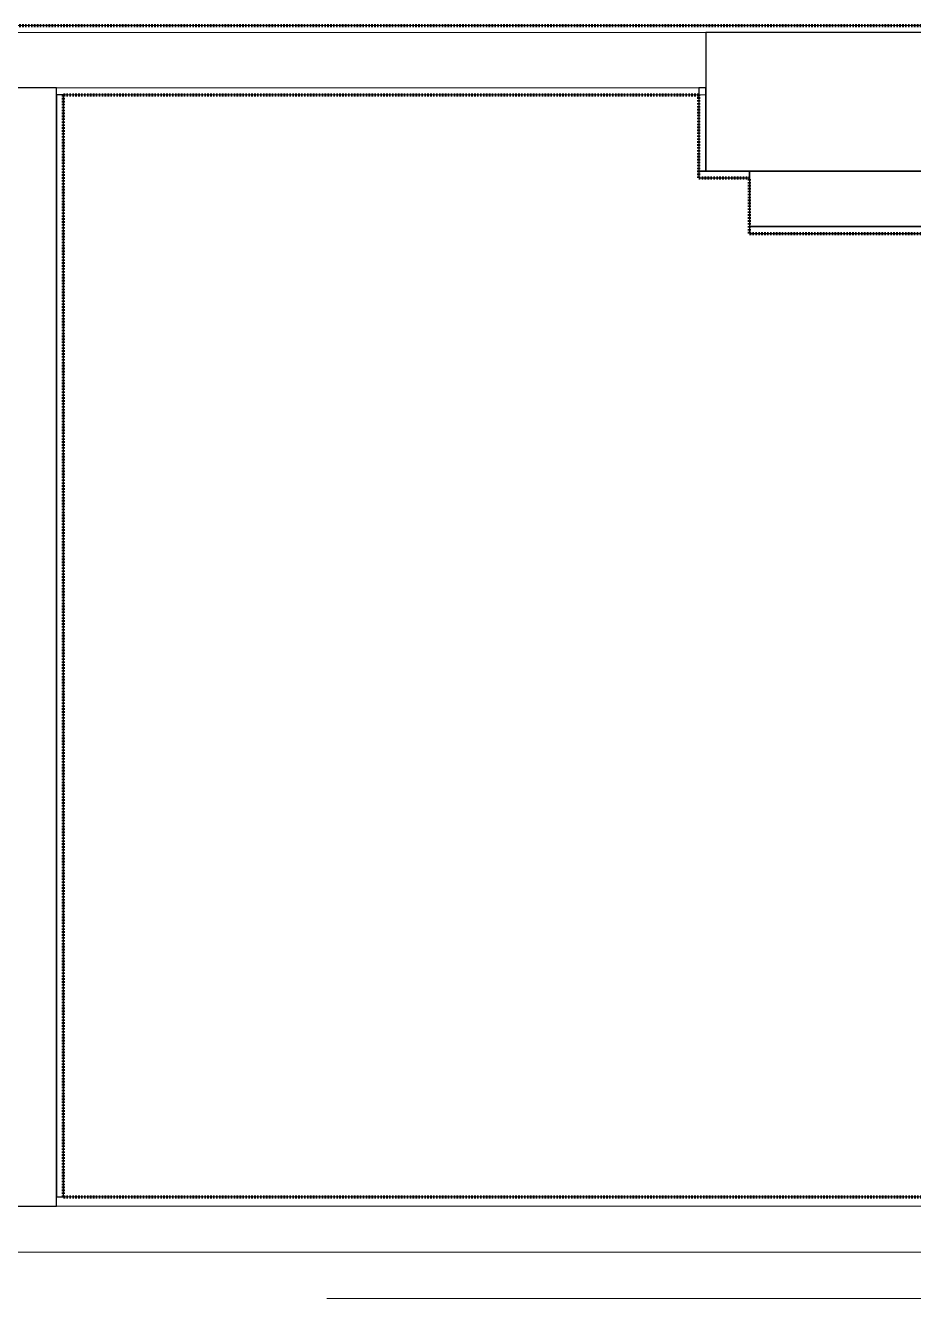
# Model space of a CAD drawing. Header units: millimetres. Extents: x -5300 to 98858, y -5196 to 93886.
# Drawn here: x 52777 to 54700, y 40410 to 43165 of the extents above; entities that cross this region are included whole.
import ezdxf

# ---------------------------------------------------------------- set-up
doc = ezdxf.new("R2010")
doc.units = ezdxf.units.MM
doc.linetypes.add('Штрих', pattern=[6.35, 3.175, -3.175])
doc.linetypes.add('Штрих_2_', pattern=[6.35, 3.175, -3.175])
for name, color, linetype, lineweight, true_color in [('_Разделитель помещений_', 4, 'Штрих', 70, 0x00ffff), ('Колонны', 7, 'Continuous', 18, 0x7f7f7f), ('Лестницы', 7, 'Continuous', 18, 0x7f7f7f), ('Стены', 7, 'Continuous', 18, 0x7f7f7f), ('Стены разрез', 7, 'Continuous', 50, 0x7f7f7f)]:
    doc.layers.add(name, color=color, linetype=linetype, lineweight=lineweight, true_color=true_color)

# ---------------------------------------------------------------- blocks, each defined once
blk = doc.blocks.new('СТ_ВОКОЛ-006 44777 - СТ_ВОКОЛ-006 2-241954-Подвал')
at = {"layer": 'Стены', "color": 254, "true_color": 0xd4d4d4}
blk.add_line((54250, 42850), (54345, 42850), dxfattribs=at)
blk = doc.blocks.new('СТ_ВОКОЛ-006 44777 - СТ_ВОКОЛ-006 44777-241951-Подвал')
at = {"layer": 'Стены', "color": 254, "true_color": 0xd4d4d4}
for p, q in [((54235, 42850), (54235, 42850)), ((54345, 42850), (54345, 42850)), ((54235, 42835), (54235, 42835)), ((54345, 42835), (54345, 42835))]:
    blk.add_line(p, q, dxfattribs=at)
at = {"layer": 'Стены разрез', "color": 254, "lineweight": 25, "true_color": 0xd4d4d4}
for p, q in [((54345, 42850), (54235, 42850)), ((54235, 42850), (54235, 42835)), ((54345, 42835), (54345, 42850)), ((54235, 42835), (54345, 42835))]:
    blk.add_line(p, q, dxfattribs=at)
blk.add_blockref('СТ_ВОКОЛ-006 44777 - СТ_ВОКОЛ-006 2-241954-Подвал', (0, 0))
blk = doc.blocks.new('СТ_ВОКОЛ-009 44993 - СТ_ВОКОЛ-009 2-241986-Подвал')
at = {"layer": 'Стены', "color": 254, "true_color": 0xd4d4d4}
blk.add_line((54250, 43150), (54250, 42850), dxfattribs=at)
blk = doc.blocks.new('СТ_ВОКОЛ-009 44993 - СТ_ВОКОЛ-009 44993-241983-Подвал')
at = {"layer": 'Стены', "color": 254, "true_color": 0xd4d4d4}
for p, q in [((54235, 43030), (54235, 43030)), ((54250, 43030), (54250, 43030)), ((54235, 42850), (54235, 42850)), ((54250, 42850), (54250, 42850))]:
    blk.add_line(p, q, dxfattribs=at)
at = {"layer": 'Стены разрез', "color": 254, "lineweight": 25, "true_color": 0xd4d4d4}
for p, q in [((54250, 43030), (54235, 43030)), ((54235, 43030), (54235, 42850)), ((54250, 42850), (54250, 43030)), ((54235, 42850), (54250, 42850))]:
    blk.add_line(p, q, dxfattribs=at)
blk.add_blockref('СТ_ВОКОЛ-009 44993 - СТ_ВОКОЛ-009 2-241986-Подвал', (0, 0))
blk = doc.blocks.new('СТВ_ЛК-02 - СТВ_ЛК-02 2-243173-Подвал')
at = {"layer": 'Стены', "color": 254, "true_color": 0xd4d4d4}
blk.add_line((50610, 40510), (58050, 40510), dxfattribs=at)
blk = doc.blocks.new('СТВ_ЛК-02 - СТВ_ЛК-02-243166-Подвал')
at = {"layer": 'Стены', "color": 254, "true_color": 0xd4d4d4}
for p, q in [((50510, 40610), (58150, 40610)), ((58150, 40610), (50510, 40610)), ((58150, 40610), (50510, 40610)), ((52845, 40630), (52845, 40630)), ((52845, 40630), (57850, 40630)), ((52845, 40630), (57850, 40630)), ((52845, 40610), (52845, 40630)), ((52845, 40630), (57850, 40630)), ((52845, 40630), (52845, 40630)), ((52845, 40630), (52845, 40610)), ((52845, 40630), (52845, 40610)), ((57850, 40610), (52845, 40610)), ((52845, 40610), (52845, 40610)), ((52845, 40610), (52845, 40610)), ((52845, 40610), (57850, 40610)), ((52845, 40610), (57850, 40610))]:
    blk.add_line(p, q, dxfattribs=at)
blk = doc.blocks.new('СТВ_ЛК-02 - СТВ_ЛК-02-243170-Подвал')
for name in ['СТВ_ЛК-02 - СТВ_ЛК-02-243166-Подвал', 'СТВ_ЛК-02 - СТВ_ЛК-02 2-243173-Подвал']:
    blk.add_blockref(name, (0, 0))
blk = doc.blocks.new('СТВ_Перегородка_Кирпич 160540 - СТВ_Перегородка_Кирпич 2-246992-Подвал')
at = {"layer": 'Стены', "color": 254, "true_color": 0xd4d4d4}
blk.add_line((52710, 40510), (52710, 43150), dxfattribs=at)
blk = doc.blocks.new('СТВ_Перегородка_Кирпич 160540 - СТВ_Перегородка_Кирпич 160540-246989-Подвал')
at = {"layer": 'Стены', "color": 254, "true_color": 0xd4d4d4}
for p, q in [((52710, 43015), (52710, 43015)), ((52725, 43030), (52725, 43030)), ((52725, 43015), (52725, 43015)), ((52845, 43030), (52845, 43030)), ((52845, 43015), (52845, 43015)), ((52860, 43015), (52860, 43015)), ((52710, 40630), (52710, 40630)), ((52725, 40630), (52725, 40630)), ((52725, 40610), (52725, 40610)), ((52845, 40630), (52845, 40630)), ((52845, 40610), (52845, 40610)), ((52860, 40630), (52860, 40630))]:
    blk.add_line(p, q, dxfattribs=at)
at = {"layer": 'Стены разрез', "color": 254, "lineweight": 25, "true_color": 0xd4d4d4}
for p, q in [((52710, 43015), (52710, 40630)), ((52725, 43015), (52710, 43015)), ((52725, 43030), (52725, 40610)), ((52845, 43030), (52725, 43030)), ((52725, 40630), (52725, 43015)), ((52845, 40610), (52845, 43030)), ((52845, 43015), (52845, 40630)), ((52860, 43015), (52845, 43015)), ((52860, 40630), (52860, 43015)), ((52710, 40630), (52725, 40630)), ((52725, 40610), (52845, 40610)), ((52845, 40630), (52860, 40630))]:
    blk.add_line(p, q, dxfattribs=at)
blk.add_blockref('СТВ_Перегородка_Кирпич 160540 - СТВ_Перегородка_Кирпич 2-246992-Подвал', (0, 0))
blk = doc.blocks.new('ЛК1-Лм1 235684 - ЛК1-Лм1-249097-Подвал')
at = {"layer": 'Лестницы', "color": 254, "true_color": 0xd4d4d4}
for p, q in [((53750, 40410), (53430, 40410)), ((53430, 40410), (53430, 40410)), ((53430, 40410), (53430.2, 40410)), ((53430.2, 40410), (53430.6, 40410)), ((53430.6, 40410), (53431.3, 40410)), ((53431.3, 40410), (53432.3, 40410)), ((53432.3, 40410), (53433.6, 40410)), ((53433.6, 40410), (53435, 40410)), ((53435, 40410), (53436.6, 40410)), ((53436.6, 40410), (53438.3, 40410)), ((53438.3, 40410), (53440, 40410)), ((53440, 40410), (53750, 40410)), ((54050, 40410), (53730, 40410)), ((53730, 40410), (53730, 40410)), ((53730, 40410), (53730.2, 40410)), ((53730.2, 40410), (53730.6, 40410)), ((53730.6, 40410), (53731.3, 40410)), ((53731.3, 40410), (53732.3, 40410)), ((53732.3, 40410), (53733.6, 40410)), ((53733.6, 40410), (53735, 40410)), ((53735, 40410), (53736.6, 40410)), ((53736.6, 40410), (53738.3, 40410)), ((53738.3, 40410), (53740, 40410)), ((53740, 40410), (54050, 40410)), ((53750, 40410), (53750, 40410)), ((54350, 40410), (54030, 40410)), ((54030, 40410), (54030, 40410)), ((54030, 40410), (54030.2, 40410)), ((54030.2, 40410), (54030.6, 40410)), ((54030.6, 40410), (54031.3, 40410)), ((54031.3, 40410), (54032.3, 40410)), ((54032.3, 40410), (54033.6, 40410)), ((54033.6, 40410), (54035, 40410)), ((54035, 40410), (54036.6, 40410)), ((54036.6, 40410), (54038.3, 40410)), ((54038.3, 40410), (54040, 40410)), ((54040, 40410), (54350, 40410)), ((54050, 40410), (54050, 40410)), ((54650, 40410), (54330, 40410)), ((54330, 40410), (54330, 40410)), ((54330, 40410), (54330.2, 40410)), ((54330.2, 40410), (54330.6, 40410)), ((54330.6, 40410), (54331.3, 40410)), ((54331.3, 40410), (54332.3, 40410)), ((54332.3, 40410), (54333.6, 40410)), ((54333.6, 40410), (54335, 40410)), ((54335, 40410), (54336.6, 40410)), ((54336.6, 40410), (54338.3, 40410)), ((54338.3, 40410), (54340, 40410)), ((54340, 40410), (54650, 40410)), ((54350, 40410), (54350, 40410)), ((54950, 40410), (54630, 40410)), ((54630, 40410), (54630, 40410)), ((54630, 40410), (54630.2, 40410)), ((54630.2, 40410), (54630.6, 40410)), ((54630.6, 40410), (54631.3, 40410)), ((54631.3, 40410), (54632.3, 40410)), ((54632.3, 40410), (54633.6, 40410)), ((54633.6, 40410), (54635, 40410)), ((54635, 40410), (54636.6, 40410)), ((54636.6, 40410), (54638.3, 40410)), ((54638.3, 40410), (54640, 40410)), ((54640, 40410), (54950, 40410)), ((54650, 40410), (54650, 40410))]:
    blk.add_line(p, q, dxfattribs=at)
blk = doc.blocks.new('ЛК1-Лм1 235684 - ЛК1-Лм1 235684-249101-Подвал')
blk.add_blockref('ЛК1-Лм1 235684 - ЛК1-Лм1-249097-Подвал', (0, 0))
blk = doc.blocks.new('СТВ_Перегородка_Кирпич 242319 - СТВ_Перегородка_Кирпич 2-249685-Подвал')
at = {"layer": 'Стены', "color": 254, "true_color": 0xd4d4d4}
blk.add_line((33750, 43150), (58000, 43150), dxfattribs=at)
blk = doc.blocks.new('СТВ_Перегородка_Кирпич 242319 - СТВ_Перегородка_Кирпич-249678-Подвал')
at = {"layer": 'Стены', "color": 254, "true_color": 0xd4d4d4}
for p, q in [((33750, 43165), (57830, 43165)), ((57830, 43165), (33750, 43165)), ((57830, 43150), (33750, 43150)), ((57830, 43150), (33750, 43150)), ((48750, 43150), (54250, 43150)), ((54250, 43150), (48750, 43150)), ((54250, 43150), (48750, 43150)), ((57830, 43165), (48765, 43165)), ((57830, 43150), (48765, 43150)), ((54250, 43150), (54250, 43030)), ((54250, 43030), (54250, 43150)), ((54250, 43150), (54250, 43150)), ((54250, 43030), (54250, 43150)), ((54250, 43150), (54250, 43150)), ((48750, 43030), (54250, 43030)), ((48750, 43030), (54250, 43030)), ((54250, 43030), (48750, 43030)), ((54250, 43030), (52845, 43030)), ((52845, 43030), (52845, 43030)), ((54235, 43030), (52845, 43030)), ((52845, 43015), (52845, 43030)), ((52845, 43030), (54250, 43030)), ((52845, 43030), (52845, 43015)), ((52845, 43030), (52845, 43030)), ((52845, 43030), (52845, 43015)), ((52845, 43015), (54235, 43015)), ((52845, 43015), (52845, 43015)), ((52845, 43015), (54250, 43015)), ((54250, 43015), (52845, 43015)), ((52845, 43015), (52845, 43015)), ((54250, 43030), (54235, 43030)), ((54235, 43030), (54235, 43015)), ((54235, 43030), (54235, 43030)), ((54235, 43030), (54250, 43030)), ((54235, 43015), (54235, 43030)), ((54235, 43030), (54235, 43030)), ((54235, 43015), (54235, 43030)), ((54235, 43015), (54250, 43015)), ((54235, 43015), (54235, 43015)), ((54250, 43015), (54235, 43015)), ((54235, 43015), (54235, 43015)), ((54250, 43030), (54250, 43030)), ((54250, 43030), (54250, 43030)), ((54250, 43015), (54250, 43030)), ((54250, 43030), (54250, 43030)), ((54250, 43030), (54250, 43015)), ((54250, 43015), (54250, 43030)), ((54250, 43030), (54250, 43030)), ((54250, 43030), (54250, 43015)), ((54250, 43015), (54250, 43015)), ((54250, 43015), (54250, 43015))]:
    blk.add_line(p, q, dxfattribs=at)
blk = doc.blocks.new('СТВ_Перегородка_Кирпич 242319 - СТВ_Перегородка_Кирпич 242319-249682-Подвал')
for name in ['СТВ_Перегородка_Кирпич 242319 - СТВ_Перегородка_Кирпич-249678-Подвал', 'СТВ_Перегородка_Кирпич 242319 - СТВ_Перегородка_Кирпич 2-249685-Подвал']:
    blk.add_blockref(name, (0, 0))
blk = doc.blocks.new('СТВ_Перегородка_Кирпич 243656 - СТВ_Перегородка_Кирпич 2-249823-Подвал')
at = {"layer": 'Стены', "color": 254, "true_color": 0xd4d4d4}
blk.add_line((55930, 42850), (54345, 42850), dxfattribs=at)
blk = doc.blocks.new('СТВ_Перегородка_Кирпич 243656 - СТВ_Перегородка_Кирпич 243656-249820-Подвал')
at = {"layer": 'Стены', "color": 254, "true_color": 0xd4d4d4}
for p, q in [((54345, 42850), (54345, 42850)), ((54750, 42865), (54750, 42865)), ((54750, 42865), (54765, 42865)), ((54750, 42850), (54750, 42865)), ((54765, 42850), (54750, 42850)), ((54750, 42850), (54750, 42850)), ((54765, 42865), (54765, 42865)), ((54765, 42850), (54765, 42865)), ((54765, 42850), (54765, 42850)), ((55930, 42865), (55930, 42865)), ((55930, 42850), (55930, 42850)), ((56050, 42850), (56050, 42850)), ((54345, 42730), (54345, 42730)), ((54345, 42730), (54345, 42730)), ((54345, 42715), (54345, 42715)), ((56050, 42730), (56050, 42730)), ((56065, 42730), (56065, 42730)), ((56065, 42715), (56065, 42715))]:
    blk.add_line(p, q, dxfattribs=at)
at = {"layer": 'Стены разрез', "color": 254, "lineweight": 25, "true_color": 0xd4d4d4}
for p, q in [((56050, 42850), (54345, 42850)), ((54345, 42850), (54345, 42730)), ((55930, 42865), (54765, 42865)), ((54765, 42865), (54765, 42850)), ((54765, 42850), (55930, 42850)), ((55930, 42850), (55930, 42865)), ((56050, 42730), (56050, 42850)), ((54345, 42730), (56050, 42730)), ((54345, 42730), (54345, 42715)), ((56065, 42730), (54345, 42730)), ((54345, 42715), (56065, 42715)), ((56065, 42715), (56065, 42730))]:
    blk.add_line(p, q, dxfattribs=at)
blk.add_blockref('СТВ_Перегородка_Кирпич 243656 - СТВ_Перегородка_Кирпич 2-249823-Подвал', (0, 0))
blk = doc.blocks.new('КОЛ-004 500х300 500 x 300 44656 - КОЛ-004 500х300 500 x 300 44656-384721-Подвал')
at = {"layer": 'Колонны', "color": 254, "lineweight": 25, "true_color": 0xd4d4d4}
for p, q in [((250, 150), (-250, 150)), ((-250, 150), (-250, -150)), ((250, -150), (250, 150)), ((-250, -150), (250, -150))]:
    blk.add_line(p, q, dxfattribs=at)
at = {"layer": 'Колонны', "color": 254, "true_color": 0xd4d4d4}
for p, q in [((-250, 150), (-250, 150)), ((250, 150), (250, 150)), ((-250, -150), (-250, -150)), ((250, -150), (250, -150))]:
    blk.add_line(p, q, dxfattribs=at)

msp = doc.modelspace()

# ---------------------------------------------------------------- linework, layer by layer
at = {"layer": '_Разделитель помещений_', "color": 131, "linetype": 'Штрих_2_', "true_color": 0xaaffff}
for p, q in [((15750, 43165), (57830, 43165)), ((52860, 43015), (54235, 43015)), ((52860, 40630), (52860, 43015)), ((54235, 42835), (54235, 43015)), ((54235, 42835), (54345, 42835)), ((54345, 42715), (54345, 42835)), ((54345, 42715), (56065, 42715)), ((52860, 40630), (57830, 40630))]:
    msp.add_line(p, q, dxfattribs=at)

# ---------------------------------------------------------------- block references
at = {"layer": 'Колонны', "color": 254, "true_color": 0xd4d4d4}
msp.add_blockref('КОЛ-004 500х300 500 x 300 44656 - КОЛ-004 500х300 500 x 300 44656-384721-Подвал', (54500, 43000), dxfattribs=at)
at = {"layer": 'Лестницы', "color": 254, "true_color": 0xd4d4d4}
msp.add_blockref('ЛК1-Лм1 235684 - ЛК1-Лм1 235684-249101-Подвал', (0, 0), dxfattribs=at)
at = {"layer": 'Стены', "color": 254, "true_color": 0xd4d4d4}
for name in ['СТВ_Перегородка_Кирпич 242319 - СТВ_Перегородка_Кирпич 242319-249682-Подвал', 'СТВ_Перегородка_Кирпич 160540 - СТВ_Перегородка_Кирпич 160540-246989-Подвал', 'СТ_ВОКОЛ-009 44993 - СТ_ВОКОЛ-009 44993-241983-Подвал', 'СТ_ВОКОЛ-006 44777 - СТ_ВОКОЛ-006 44777-241951-Подвал', 'СТВ_Перегородка_Кирпич 243656 - СТВ_Перегородка_Кирпич 243656-249820-Подвал', 'СТВ_ЛК-02 - СТВ_ЛК-02-243170-Подвал']:
    msp.add_blockref(name, (0, 0), dxfattribs=at)

doc.saveas('drawing.dxf')
